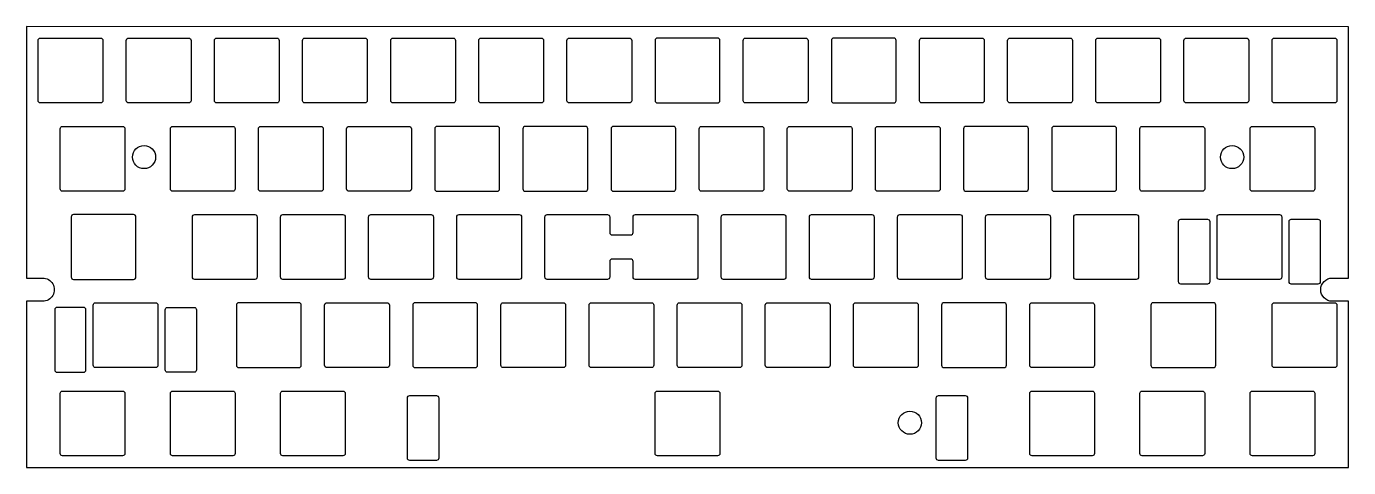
# Model space of a CAD drawing. Header units: millimetres. Extents: x 0 to 285, y 0 to 95.
import ezdxf

# ---------------------------------------------------------------- set-up
doc = ezdxf.new("R2010")
doc.units = ezdxf.units.MM
doc.layers.get('0').update_dxf_attribs({"linetype": 'CONTINUOUS'})

msp = doc.modelspace()

# ---------------------------------------------------------------- linework, layer by layer
for points in [[(3.22, 35.91), (-0.28, 35.91), (-0.28, 0), (285.47, 0), (285.47, 35.91), (281.96, 35.91, -1), (281.96, 40.92), (285.47, 40.92), (285.47, 95.15), (-0.28, 95.25), (-0.28, 40.92), (3.22, 40.92, -1.000276)], [(2.24, 92.23, -0.414214), (2.74, 92.73), (15.74, 92.73, -0.414214), (16.24, 92.23), (16.24, 79.23, -0.414214), (15.74, 78.73), (2.74, 78.73, -0.414214), (2.24, 79.23)], [(34.79, 78.73), (21.79, 78.73, -0.414214), (21.29, 79.23), (21.29, 92.23, -0.414214), (21.79, 92.73), (34.79, 92.73, -0.414214), (35.29, 92.23), (35.29, 79.23, -0.414214)], [(53.84, 78.73), (40.84, 78.73, -0.414214), (40.34, 79.23), (40.34, 92.23, -0.414214), (40.84, 92.73), (53.84, 92.73, -0.414214), (54.34, 92.23), (54.34, 79.23, -0.414214)], [(59.39, 79.23), (59.39, 92.23, -0.414214), (59.89, 92.73), (72.89, 92.73, -0.414214), (73.39, 92.23), (73.39, 79.23, -0.414214), (72.89, 78.73), (59.89, 78.73, -0.414214)], [(78.44, 92.23, -0.414214), (78.94, 92.73), (91.94, 92.73, -0.414214), (92.44, 92.23), (92.44, 79.23, -0.414214), (91.94, 78.73), (78.94, 78.73, -0.414214), (78.44, 79.23)], [(97.49, 79.23), (97.49, 92.23, -0.414214), (97.99, 92.73), (110.99, 92.73, -0.414214), (111.49, 92.23), (111.49, 79.23, -0.414214), (110.99, 78.73), (97.99, 78.73, -0.414214)], [(116.54, 79.23), (116.54, 92.23, -0.414214), (117.04, 92.73), (130.04, 92.73, -0.414214), (130.54, 92.23), (130.54, 79.23, -0.414214), (130.04, 78.73), (117.04, 78.73, -0.414214)], [(149.09, 92.73), (136.09, 92.73, 0.414214), (135.59, 92.23), (135.59, 79.23, 0.414214), (136.09, 78.73), (149.09, 78.73, 0.414214), (149.59, 79.23), (149.59, 92.23, 0.414214)], [(168.14, 78.73), (155.14, 78.73, -0.414214), (154.64, 79.23), (154.64, 92.23, -0.414214), (155.14, 92.73), (168.14, 92.73, -0.414214), (168.64, 92.23), (168.64, 79.23, -0.414214)], [(187.19, 92.73), (174.19, 92.73, 0.414214), (173.69, 92.23), (173.69, 79.23, 0.414214), (174.19, 78.73), (187.19, 78.73, 0.414214), (187.69, 79.23), (187.69, 92.23, 0.414214)], [(206.24, 78.73), (193.24, 78.73, -0.414214), (192.74, 79.23), (192.74, 92.23, -0.414214), (193.24, 92.73), (206.24, 92.73, -0.414214), (206.74, 92.23), (206.74, 79.23, -0.414214)], [(211.79, 79.23), (211.79, 92.23, -0.414214), (212.29, 92.73), (225.29, 92.73, -0.414214), (225.79, 92.23), (225.79, 79.23, -0.414214), (225.29, 78.73), (212.29, 78.73, -0.414214)], [(231.34, 78.73, -0.414214), (230.84, 79.23), (230.84, 92.23, -0.414214), (231.34, 92.73), (244.34, 92.73, -0.414214), (244.84, 92.23), (244.84, 79.23, -0.414214), (244.34, 78.73)], [(249.89, 79.23), (249.89, 92.23, -0.414214), (250.39, 92.73), (263.39, 92.73, -0.414214), (263.89, 92.23), (263.89, 79.23, -0.414214), (263.39, 78.73), (250.39, 78.73, -0.414214)], [(268.94, 79.23), (268.94, 92.23, -0.414214), (269.44, 92.73), (282.44, 92.73, -0.414214), (282.94, 92.23), (282.94, 79.23, -0.414214), (282.44, 78.73), (269.44, 78.73, -0.414214)], [(20.51, 59.68), (7.51, 59.68, -0.414214), (7.01, 60.18), (7.01, 73.18, -0.414214), (7.51, 73.68), (20.51, 73.68, -0.414214), (21.01, 73.18), (21.01, 60.18, -0.414214)], [(30.82, 73.18, -0.414214), (31.32, 73.68), (44.32, 73.68, -0.414214), (44.82, 73.18), (44.82, 60.18, -0.414214), (44.32, 59.68), (31.32, 59.68, -0.414214), (30.82, 60.18)], [(63.37, 59.68), (50.37, 59.68, -0.414214), (49.87, 60.18), (49.87, 73.18, -0.414214), (50.37, 73.68), (63.37, 73.68, -0.414214), (63.87, 73.18), (63.87, 60.18, -0.414214)], [(69.42, 59.68, -0.414214), (68.92, 60.18), (68.92, 73.18, -0.414214), (69.42, 73.68), (82.42, 73.68, -0.414214), (82.92, 73.18), (82.92, 60.18, -0.414214), (82.42, 59.68)], [(101.47, 73.68), (88.47, 73.68, 0.414214), (87.97, 73.18), (87.97, 60.18, 0.414214), (88.47, 59.68), (101.47, 59.68, 0.414214), (101.97, 60.18), (101.97, 73.18, 0.414214)], [(120.52, 73.68), (107.52, 73.68, 0.414214), (107.02, 73.18), (107.02, 60.18, 0.414214), (107.52, 59.68), (120.52, 59.68, 0.414214), (121.02, 60.18), (121.02, 73.18, 0.414214)], [(140.07, 60.18), (140.07, 73.18, 0.414214), (139.57, 73.68), (126.57, 73.68, 0.414214), (126.07, 73.18), (126.07, 60.18, 0.414214), (126.57, 59.68), (139.57, 59.68, 0.414214)], [(158.62, 73.68, -0.414214), (159.12, 73.18), (159.12, 60.18, -0.414214), (158.62, 59.68), (145.62, 59.68, -0.414214), (145.12, 60.18), (145.12, 73.18, -0.414214), (145.62, 73.68)], [(164.17, 73.18, -0.414214), (164.67, 73.68), (177.67, 73.68, -0.414214), (178.17, 73.18), (178.17, 60.18, -0.414214), (177.67, 59.68), (164.67, 59.68, -0.414214), (164.17, 60.18)], [(183.22, 60.18), (183.22, 73.18, -0.414214), (183.72, 73.68), (196.72, 73.68, -0.414214), (197.22, 73.18), (197.22, 60.18, -0.414214), (196.72, 59.68), (183.72, 59.68, -0.414214)], [(216.27, 60.18), (216.27, 73.18, 0.414214), (215.77, 73.68), (202.77, 73.68, 0.414214), (202.27, 73.18), (202.27, 60.18, 0.414214), (202.77, 59.68), (215.77, 59.68, 0.414214)], [(234.82, 73.68), (221.82, 73.68, 0.414214), (221.32, 73.18), (221.32, 60.18, 0.414214), (221.82, 59.68), (234.82, 59.68, 0.414214), (235.32, 60.18), (235.32, 73.18, 0.414214)], [(240.87, 59.68, -0.414214), (240.37, 60.18), (240.37, 73.18, -0.414214), (240.87, 73.68), (253.87, 73.68, -0.414214), (254.37, 73.18), (254.37, 60.18, -0.414214), (253.87, 59.68)], [(277.68, 59.68), (264.68, 59.68, -0.414214), (264.18, 60.18), (264.18, 73.18, -0.414214), (264.68, 73.68), (277.68, 73.68, -0.414214), (278.18, 73.18), (278.18, 60.18, -0.414214)], [(23.39, 41.13), (23.39, 54.13, 0.414214), (22.89, 54.63), (9.89, 54.63, 0.414214), (9.39, 54.13), (9.39, 41.13, 0.414214), (9.89, 40.63), (22.89, 40.63, 0.414214)], [(35.58, 41.13), (35.58, 54.13, -0.414214), (36.08, 54.63), (49.08, 54.63, -0.414214), (49.58, 54.13), (49.58, 41.13, -0.414214), (49.08, 40.63), (36.08, 40.63, -0.414214)], [(54.63, 41.13), (54.63, 54.13, -0.414214), (55.13, 54.63), (68.13, 54.63, -0.414214), (68.63, 54.13), (68.63, 41.13, -0.414214), (68.13, 40.63), (55.13, 40.63, -0.414214)], [(87.18, 40.63), (74.18, 40.63, -0.414214), (73.68, 41.13), (73.68, 54.13, -0.414214), (74.18, 54.63), (87.18, 54.63, -0.414214), (87.68, 54.13), (87.68, 41.13, -0.414214)], [(106.23, 40.63), (93.23, 40.63, -0.414214), (92.73, 41.13), (92.73, 54.13, -0.414214), (93.23, 54.63), (106.23, 54.63, -0.414214), (106.73, 54.13), (106.73, 41.13, -0.414214)], [(144.33, 54.63, -0.414214), (144.83, 54.13), (144.83, 41.13, -0.414214), (144.33, 40.63), (131.33, 40.63, -0.414214), (130.83, 41.13), (130.83, 44.53, 0.414214), (130.33, 45.03), (126.28, 45.03, 0.414214), (125.78, 44.53), (125.78, 41.13, -0.414214), (125.28, 40.63), (112.28, 40.63, -0.414214), (111.78, 41.13), (111.78, 54.13, -0.414214), (112.28, 54.63), (125.28, 54.63, -0.414214), (125.78, 54.13), (125.78, 50.73, 0.414214), (126.28, 50.23), (130.33, 50.23, 0.414214), (130.83, 50.73), (130.83, 54.13, -0.414214), (131.33, 54.63)], [(149.88, 54.13, -0.414214), (150.38, 54.63), (163.38, 54.63, -0.414214), (163.88, 54.13), (163.88, 41.13, -0.414214), (163.38, 40.63), (150.38, 40.63, -0.414214), (149.88, 41.13)], [(182.43, 54.63, -0.414214), (182.93, 54.13), (182.93, 41.13, -0.414214), (182.43, 40.63), (169.43, 40.63, -0.414214), (168.93, 41.13), (168.93, 54.13, -0.414214), (169.43, 54.63)], [(201.48, 40.63), (188.48, 40.63, -0.414214), (187.98, 41.13), (187.98, 54.13, -0.414214), (188.48, 54.63), (201.48, 54.63, -0.414214), (201.98, 54.13), (201.98, 41.13, -0.414214)], [(221.03, 41.13, -0.414214), (220.53, 40.63), (207.53, 40.63, -0.414214), (207.03, 41.13), (207.03, 54.13, -0.414214), (207.53, 54.63), (220.53, 54.63, -0.414214), (221.03, 54.13)], [(239.58, 40.63), (226.58, 40.63, -0.414214), (226.08, 41.13), (226.08, 54.13, -0.414214), (226.58, 54.63), (239.58, 54.63, -0.414214), (240.08, 54.13), (240.08, 41.13, -0.414214)], [(257.54, 40.63, -0.414214), (257.04, 41.13), (257.04, 54.13, -0.414214), (257.54, 54.63), (270.54, 54.63, -0.414214), (271.04, 54.13), (271.04, 41.13, -0.414214), (270.54, 40.63)], [(254.97, 39.63), (249.22, 39.63, -0.414214), (248.72, 40.13), (248.72, 53.13, -0.414214), (249.22, 53.63), (254.97, 53.63, -0.414214), (255.47, 53.13), (255.47, 40.13, -0.414214)], [(272.6, 40.13), (272.6, 53.13, -0.414214), (273.1, 53.63), (278.85, 53.63, -0.414214), (279.35, 53.13), (279.35, 40.13, -0.414214), (278.85, 39.63), (273.1, 39.63, -0.414214)], [(12.59, 21.08), (12.59, 34.08, 0.414214), (12.09, 34.58), (6.34, 34.58, 0.414214), (5.84, 34.08), (5.84, 21.08, 0.414214), (6.34, 20.58), (12.09, 20.58, 0.414214)], [(14.65, 21.58, -0.414214), (14.15, 22.08), (14.15, 35.08, -0.414214), (14.65, 35.58), (27.65, 35.58, -0.414214), (28.15, 35.08), (28.15, 22.08, -0.414214), (27.65, 21.58)], [(29.71, 34.08, -0.414214), (30.21, 34.58), (35.96, 34.58, -0.414214), (36.46, 34.08), (36.46, 21.08, -0.414214), (35.96, 20.58), (30.21, 20.58, -0.414214), (29.71, 21.08)], [(58.61, 35.58), (45.61, 35.58, 0.414214), (45.11, 35.08), (45.11, 22.08, 0.414214), (45.61, 21.58), (58.61, 21.58, 0.414214), (59.11, 22.08), (59.11, 35.08, 0.414214)], [(64.16, 22.08), (64.16, 35.08, -0.414214), (64.66, 35.58), (77.66, 35.58, -0.414214), (78.16, 35.08), (78.16, 22.08, -0.414214), (77.66, 21.58), (64.66, 21.58, -0.414214)], [(97.21, 22.08), (97.21, 35.08, 0.414214), (96.71, 35.58), (83.71, 35.58, 0.414214), (83.21, 35.08), (83.21, 22.08, 0.414214), (83.71, 21.58), (96.71, 21.58, 0.414214)], [(102.26, 22.08), (102.26, 35.08, -0.414214), (102.76, 35.58), (115.76, 35.58, -0.414214), (116.26, 35.08), (116.26, 22.08, -0.414214), (115.76, 21.58), (102.76, 21.58, -0.414214)], [(135.31, 22.08, -0.414214), (134.81, 21.58), (121.81, 21.58, -0.414214), (121.31, 22.08), (121.31, 35.08, -0.414214), (121.81, 35.58), (134.81, 35.58, -0.414214), (135.31, 35.08)], [(140.36, 22.08), (140.36, 35.08, -0.414214), (140.86, 35.58), (153.86, 35.58, -0.414214), (154.36, 35.08), (154.36, 22.08, -0.414214), (153.86, 21.58), (140.86, 21.58, -0.414214)], [(172.91, 21.58), (159.91, 21.58, -0.414214), (159.41, 22.08), (159.41, 35.08, -0.414214), (159.91, 35.58), (172.91, 35.58, -0.414214), (173.41, 35.08), (173.41, 22.08, -0.414214)], [(178.96, 21.58, -0.414214), (178.46, 22.08), (178.46, 35.08, -0.414214), (178.96, 35.58), (191.96, 35.58, -0.414214), (192.46, 35.08), (192.46, 22.08, -0.414214), (191.96, 21.58)], [(211.51, 22.08), (211.51, 35.08, 0.414214), (211.01, 35.58), (198.01, 35.58, 0.414214), (197.51, 35.08), (197.51, 22.08, 0.414214), (198.01, 21.58), (211.01, 21.58, 0.414214)], [(230.06, 21.58), (217.06, 21.58, -0.414214), (216.56, 22.08), (216.56, 35.08, -0.414214), (217.06, 35.58), (230.06, 35.58, -0.414214), (230.56, 35.08), (230.56, 22.08, -0.414214)], [(256.75, 22.08), (256.75, 35.08, 0.414214), (256.25, 35.58), (243.25, 35.58, 0.414214), (242.75, 35.08), (242.75, 22.08, 0.414214), (243.25, 21.58), (256.25, 21.58, 0.414214)], [(282.44, 35.58, -0.414214), (282.94, 35.08), (282.94, 22.08, -0.414214), (282.44, 21.58), (269.44, 21.58, -0.414214), (268.94, 22.08), (268.94, 35.08, -0.414214), (269.44, 35.58)], [(20.51, 2.53), (7.51, 2.53, -0.414214), (7.01, 3.03), (7.01, 16.03, -0.414214), (7.51, 16.53), (20.51, 16.53, -0.414214), (21.01, 16.03), (21.01, 3.03, -0.414214)], [(44.82, 3.03, -0.414214), (44.32, 2.53), (31.32, 2.53, -0.414214), (30.82, 3.03), (30.82, 16.03, -0.414214), (31.32, 16.53), (44.32, 16.53, -0.414214), (44.82, 16.03)], [(55.13, 2.53, -0.414214), (54.63, 3.03), (54.63, 16.03, -0.414214), (55.13, 16.53), (68.13, 16.53, -0.414214), (68.63, 16.03), (68.63, 3.03, -0.414214), (68.13, 2.53)], [(82.07, 2.03), (82.07, 15.03, -0.414214), (82.57, 15.53), (88.32, 15.53, -0.414214), (88.82, 15.03), (88.82, 2.03, -0.414214), (88.32, 1.53), (82.57, 1.53, -0.414214)], [(149.09, 16.53, -0.414214), (149.59, 16.03), (149.59, 3.03, -0.414214), (149.09, 2.53), (136.09, 2.53, -0.414214), (135.59, 3.03), (135.59, 16.03, -0.414214), (136.09, 16.53)], [(202.62, 1.53), (196.87, 1.53, -0.414214), (196.37, 2.03), (196.37, 15.03, -0.414214), (196.87, 15.53), (202.62, 15.53, -0.414214), (203.12, 15.03), (203.12, 2.03, -0.414214)], [(216.56, 3.03), (216.56, 16.03, -0.414214), (217.06, 16.53), (230.06, 16.53, -0.414214), (230.56, 16.03), (230.56, 3.03, -0.414214), (230.06, 2.53), (217.06, 2.53, -0.414214)], [(253.87, 16.53, -0.414214), (254.37, 16.03), (254.37, 3.03, -0.414214), (253.87, 2.53), (240.87, 2.53, -0.414214), (240.37, 3.03), (240.37, 16.03, -0.414214), (240.87, 16.53)], [(278.18, 3.03, -0.414214), (277.68, 2.53), (264.68, 2.53, -0.414214), (264.18, 3.03), (264.18, 16.03, -0.414214), (264.68, 16.53), (277.68, 16.53, -0.414214), (278.18, 16.03)]]:
    msp.add_lwpolyline(points, format="xyb", close=True)
for centre in [(25.14, 67.05), (260.3, 67.05), (190.66, 9.68)]:
    msp.add_circle(centre, 2.5)

doc.saveas('drawing.dxf')
